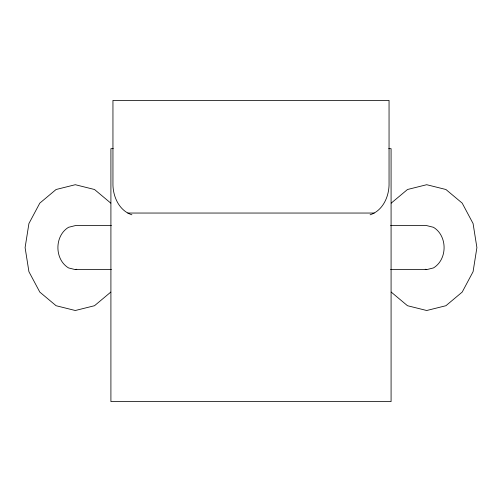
<?xml version="1.0" encoding="UTF-8"?>
<svg xmlns="http://www.w3.org/2000/svg" width="502" height="502" viewBox="0 0 502 502"><rect width="100%" height="100%" fill="white"/><g stroke="black" fill="none" stroke-linecap="round" stroke-linejoin="round"><path stroke-width="0.75" d="M110.798 292.082L94.508 305.718L75.3 310.506L56.086 305.718L39.802 292.082L28.921 271.682L25.1 247.612L28.921 223.541L39.802 203.134L56.086 189.499L75.3 184.711L94.508 189.499L110.798 203.134M391.202 203.134L407.492 189.499L426.7 184.711L445.914 189.499L462.198 203.134L473.079 223.541L476.9 247.612L473.079 271.682L462.198 292.082L445.914 305.718L426.7 310.506L407.492 305.718L391.202 292.082M370.099 214.8C382.474 210.802 388.692 197.455 389.05 185.163L389.05 100.4L112.95 100.4L112.95 185.163C113.301 197.455 119.52 210.802 131.894 214.8M111.413 225.611L75.287 225.611L68.567 227.287C54.354 235.814 54.354 259.402 68.567 267.936L75.287 269.612L76.781 269.235M390.587 269.612L426.713 269.612L433.433 267.936C447.646 259.402 447.646 235.814 433.433 227.287L426.713 225.611L390.587 225.611M113.264 148.655L110.911 148.655L110.911 401.6L391.083 401.6L391.083 148.655L388.736 148.655M127.765 213.043L374.228 213.043M75.287 269.612L111.413 269.612M425.219 269.235L426.713 269.612"/></g></svg>
